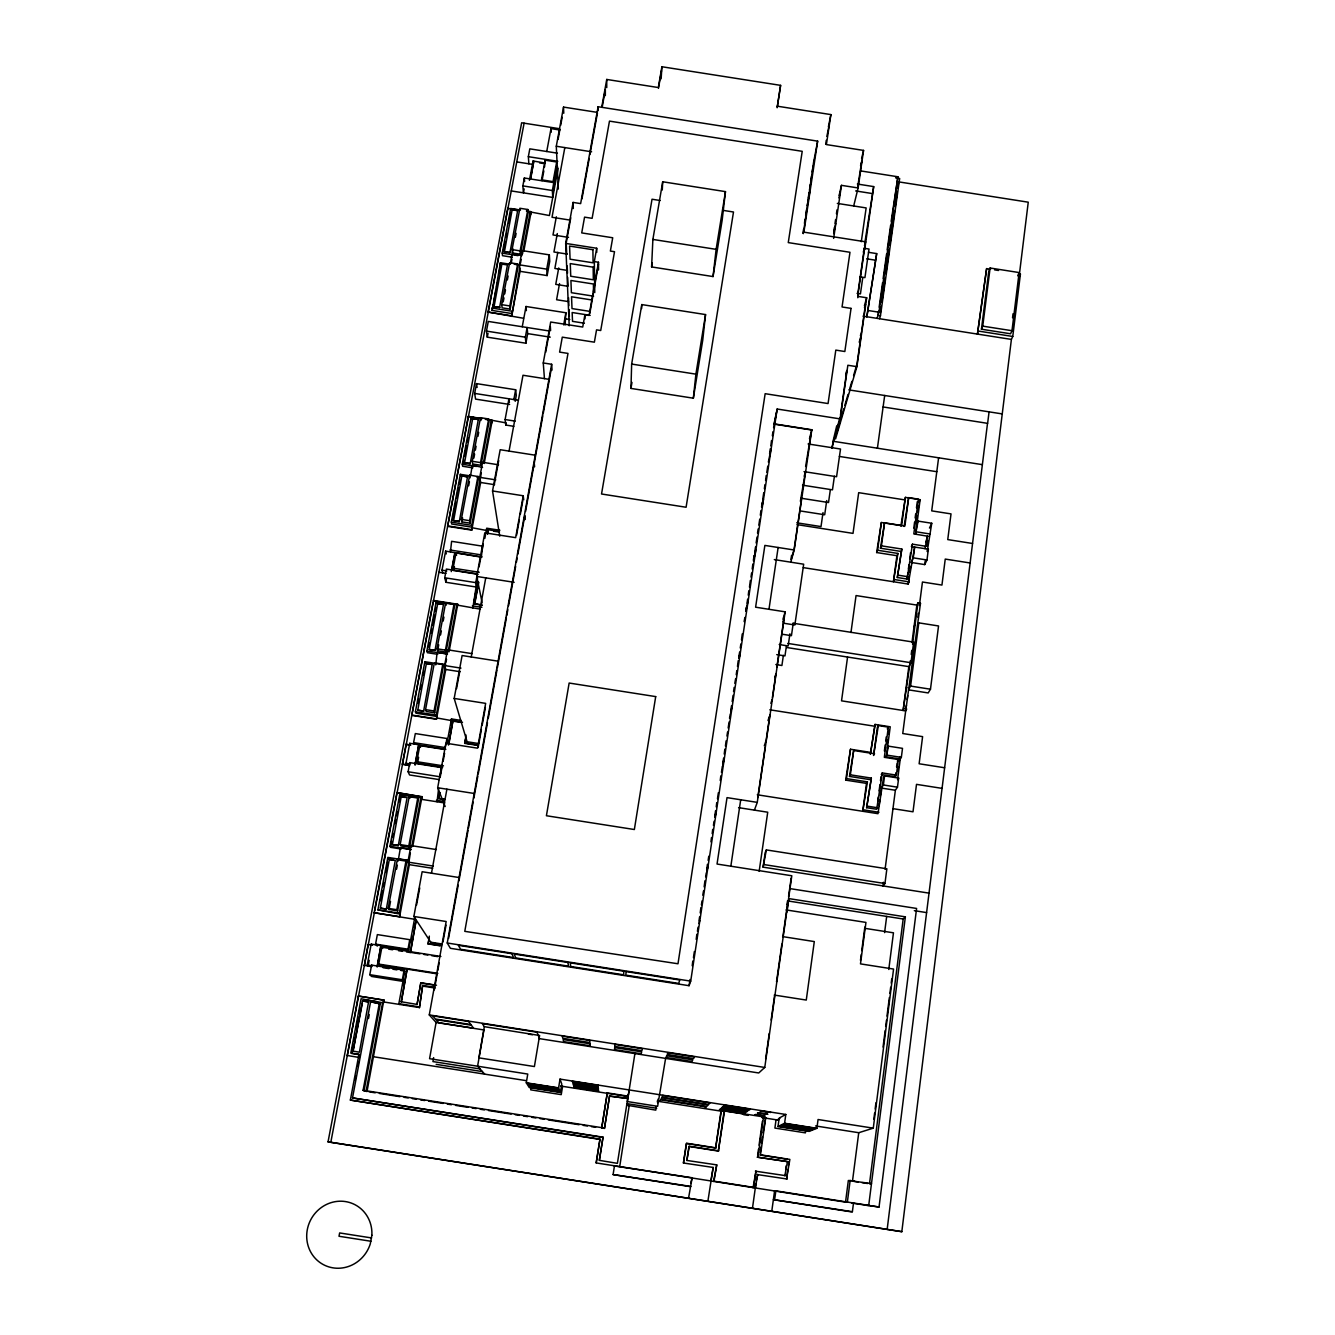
<?xml version="1.0" encoding="UTF-8"?>
<svg xmlns="http://www.w3.org/2000/svg" width="1335" height="1335" viewBox="0 0 1335 1335"><rect width="100%" height="100%" fill="white"/><g stroke="black" fill="none" stroke-linecap="round" stroke-linejoin="round"><path stroke-width="1.5" d="M628.101 1096.152L607.308 1092.898L601.718 1127.641M609.594 1096.102L627.55 1098.471L609.594 1096.102L604.471 1128.392L601.735 1127.958L607.308 1092.898M630.954 388.418L631.655 364.071L641.785 304.58L705.548 314.576L702.744 340.141L693.349 398.197L630.954 388.418L631.972 382.427M641.634 308.552L641.785 304.58M651.597 266.933L652.882 239.432L662.711 181.777L725.472 191.623L722.152 220.258L713.04 276.562L651.597 266.933L652.281 262.912M661.142 78.815L661.91 66.75L780.608 85.357L777.154 107.751M662.26 190.054L662.711 181.777M693.349 398.197L695.902 374.15L705.548 314.576M713.04 276.562L716.127 249.345L725.472 191.623M1012.547 317.78L1013.031 313.792M1011.98 330.713L1019.122 272.557L990.103 268.001L988.784 271.255L981.442 329.211L1010.578 333.783L1011.98 330.713L982.744 326.14L981.442 329.211M559.482 128.711L521.651 122.787L328.043 1141.876L901.826 1231.688L1011.396 339.407L1012.764 336.47L1020.441 273.909L1019.056 277.046M1019.306 275.027L1028.25 202.186L898.689 181.877L897.838 188.018M887.158 1229.401L987.516 423.329M989.068 411.864L987.633 423.345L883.103 406.958M986.615 268.619L977.437 334.084L986.615 268.619L990.603 269.236M786.983 911.972L788.868 898.605L905.364 916.845L868.718 1205.405L866.749 1205.455M982.744 326.14L990.103 268.001M852.381 1211.729L773.382 1199.648L850.512 1211.729L852.381 1211.729L853.499 1203.019L851.63 1203.085L879.047 1207.024L916.594 908.451L789.853 888.593M888.776 969.477L893.465 932.815L865.213 928.392M873.824 1119.297L874.609 1113.123M875.143 1109.001L875.927 1102.827M883.052 1047.041L885.155 1030.553M885.672 1026.415L886.473 1020.24M886.991 1016.119L889.36 997.545M889.894 993.424L890.679 987.232M891.213 983.111L891.73 978.989M815.552 1125.939L858.739 1132.714L873.274 1128.158L893.566 969.06L860.491 963.887L865.948 922.418L786.015 909.903M918.797 622.861L910.587 686.09L908.434 689.845L928.175 692.932L930.478 689.21L938.538 625.965L918.797 622.861L917.679 624.997M905.364 916.845L903.178 918.997L869.502 1183.795L871.488 1183.594L848.342 1180.49L845.522 1202.134L596.194 1162.918L599.966 1139.155L350.354 1100.073L358.981 1054.3L350.821 1053.015L361.084 998.764L383.546 1002.919M792.94 623.211L913.674 642.135L910.987 662.727L908.835 666.632L903.111 710.487L910.42 660.608M912.005 642.269L916.861 605.089L917.929 602.969L920.482 603.37L905.697 710.887L841.534 700.842L847.575 657.037M878.33 725.589L873.591 755.46L877.345 727.358L878.33 725.589L888.326 727.141L884.337 757.329L898.388 759.532L896.352 775.118L882.285 772.915L881.267 774.534L895.301 776.72L895.802 772.848M896.569 767.008L897.07 763.136M911.221 654.45L911.755 650.345M917.929 602.969L912.556 644.188L913.674 642.135M925.806 542.561L927.475 536.053L925.005 548.702M883.403 882.268L882.919 885.923L884.955 883.52L886.874 868.785L766.357 849.911L765.189 852.548L763.086 867.149L929.027 893.132M885.088 869.269L895.368 790.253L897.47 787.183L898.639 778.105L884.571 775.902L883.536 777.504L877.996 813.683L757.295 794.776M897.888 770.946L898.422 766.824M899.69 757.062L899.223 760.65L901.342 757.379L902.51 748.351L888.476 746.165L887.441 747.867M906.432 705.147L902.744 733.532L922.602 736.636L919.131 763.77L944.629 767.758M907.183 699.406L907.683 695.585M917.879 617.237L918.38 613.316M803.303 567.625L908.251 584.062L914.675 547L913.257 557.846L911.104 562.452L924.721 564.588L925.188 560.984M927.107 546.282L927.825 540.658M938.605 457.788L931.713 510.871L951.021 513.892L947.75 539.59L972.547 543.479M916.978 523.57L918.096 521.117L931.747 523.253L927.224 551.522L928.376 549.152L911.371 546.566L912.456 544.179L926.14 546.315M924.721 564.588L926.974 559.999L928.376 549.152M850.178 1180.257L847.358 1202.067L845.522 1202.134M858.155 1182.026L852.481 1181.141L858.739 1132.714M884.588 932.614L886.674 916.427M877.762 801.1L878.313 797.012M879.114 790.871L879.932 784.746M880.466 780.658L881 776.569M884.387 750.971L885.172 744.963M885.706 740.958L886.24 736.937M900.775 551.405L880.449 548.218L881.434 545.848L901.826 549.035L897.304 577.504L907.082 579.04L907.883 572.949M908.417 568.894L908.951 564.839M909.752 558.748L910.553 552.657M913.791 528.176L914.592 522.068M915.142 517.997L915.677 513.908M916.478 507.801L917.295 501.676M870.37 779.69L849.477 776.419L850.362 774.817L871.338 778.105L866.632 807.692L876.694 809.26L882.285 772.915M907.082 579.04L912.456 544.179M879.031 805.806L879.815 799.882M880.332 795.944L881.117 790.036M887.208 743.779L887.708 739.957M888.476 734.233L888.976 730.412M908.251 584.062L909.035 578.172M909.803 572.281L910.587 566.374M916.444 521.968L917.228 516.028M917.746 512.056L918.53 506.098M898.639 778.105L897.571 779.707L900.257 759.048L886.256 756.845L890.228 726.791L875.076 724.421L870.387 754.125L875.076 724.421M900.875 526.023L905.397 497.371L920.132 499.69L915.56 534.317L918.096 521.117M860.474 960.366L861.242 954.492M861.759 950.57L864.846 927.057M895.368 790.253L881.367 788.067L883.37 784.98L884.571 775.902M886.256 756.845L888.476 746.165M866.482 783.378L862.76 811.296L867.416 781.859L846.507 778.589L845.656 780.124L866.482 783.378L867.416 781.859M896.903 555.71L893.432 581.743L897.921 553.441L877.579 550.254L876.644 552.54L896.903 555.71L897.921 553.441M905.397 497.371L901.626 525.673L881.367 522.502L876.644 552.54M904.095 526.457L908.684 497.621L918.397 499.156L913.808 533.917L929.193 536.453M866.632 807.692L871.338 778.105M897.304 577.504L901.826 549.035M908.684 497.621L904.896 526.023L884.554 522.836L880.449 548.218M805.873 1129.527L805.422 1132.864L774.901 1128.075L776.052 1119.765M778.005 1126.523L784.596 1123.252L785.798 1114.458L779.189 1118.062L778.005 1126.523L809.093 1131.396L816.886 1128.309L818.055 1119.514L873.274 1128.158M785.664 1169.777L786.215 1165.789M784.846 1175.785L787.45 1161.6L757.362 1157.178L787.45 1161.6M787.867 1169.377L786.532 1179.155L789.869 1159.414L760.499 1154.808L765.689 1117.695L762.969 1117.278M788.401 1165.472L788.935 1161.55M845.656 780.124L850.495 749.235L871.338 752.506M846.507 778.589L850.495 749.235M877.579 550.254L881.367 522.502M849.477 776.419L853.666 750.504L874.575 753.774M850.362 774.817L853.666 750.504M881.434 545.848L884.554 522.836M850.962 632.506L856.052 595.56L916.861 605.089M771.764 1211.329L774.567 1191.02L775.852 1190.87L879.047 1207.024M877.412 448.21L884.688 395.494M774.65 1199.564L775.852 1190.87M753.107 1187.499L755.977 1171.012L753.674 1187.399L752.573 1187.583M757.646 1155.192L758.48 1149.201M759.048 1145.213L762.402 1121.266M757.946 1156.978L763.57 1116.911L724.571 1110.803L723.687 1111.571M752.456 1208.309L755.844 1184.162M756.378 1180.324L757.746 1174.416L755.293 1188.016M760.199 1153.006L761.05 1146.965M761.617 1142.944L762.452 1136.919M763.019 1132.881L765.689 1117.695M878.563 311.255L877.996 315.344L880.466 315.727L899.656 178.473L895.585 177.839M879.148 307.15L882.585 282.603M883.153 278.514L886.59 253.967M887.174 249.862L890.612 225.315M891.179 221.226L897.904 176.771L861.275 171.013M877.095 318.347L878.947 312.206L897.904 176.771M880.399 312.607L881.267 306.483M881.834 302.394L885.255 277.88M885.839 273.809L889.26 249.295M889.828 245.206L894.684 210.479M895.268 206.391L897.253 192.09M861.876 329.728L865.497 304.213L864.479 307.734M835.56 438.915L856.903 366.674L866.682 297.755L857.721 296.353L865.514 241.819L803.887 232.156L817.654 141.143L598.113 106.733L580.642 203.604L573.099 202.419L565.673 243.404L569.211 325.79M876.694 253.6L866.849 316.745L876.694 253.6L868.484 252.315M786.999 904.696L787.533 900.891L903.178 918.997M765.656 1058.922L769.26 1033.39M771.146 1020.057L774.701 994.759M776.519 981.909L781.859 944.095M782.877 936.87L787.75 902.343M788.568 896.519L791.154 878.13M539.006 1038.58L758.731 1072.973L764.771 1067.449L791.805 875.76L717.045 864.045L727.024 797.629L757.262 802.368L785.147 611.83L755.61 607.191L764.872 545.414L794.208 550.003L811.797 429.77L774.033 423.846L777.17 409.027L840.182 418.906L847.858 365.256L856.903 366.674M861.292 241.718L866.148 207.926L837.329 203.404M823.011 512.607L821.008 526.591L796.745 522.786M832.239 448.36L833.24 441.284L982.36 464.647M836.728 425.832L832.773 442.386M826.732 500.558L824.696 514.759L800.015 510.905M864.963 242.002L873.691 186.6L857.37 184.03M840.466 415.152L846.841 370.496L845.756 374.351M857.838 293.7L864.312 248.443L863.311 252.165M830.287 490.162L828.518 502.527L801.05 498.222M857.804 297.738L858.372 293.783M864.679 249.628L873.691 186.6M834.408 476.228L832.473 489.845L802.519 485.156M862.727 277.813L860.441 293.884L857.07 293.35M786.415 645.94L784.963 655.902L776.753 654.617M789.919 633.808L788.151 645.956L779.189 644.555M707.867 1201.333L713.174 1167.441L710.821 1181.041M713.174 1167.441L683.437 1163.002L686.34 1143.494L715.61 1148.083L720.983 1111.137L724.121 1111.187L718.347 1151.07L688.943 1146.465L686.874 1160.449L716.745 1164.871L713.558 1181.475M715.61 1148.083L721.401 1110.77M793.24 623.295L791.438 635.66L782.327 634.242M861.926 160.217L857.804 186.116M713.958 1181.358L716.745 1164.871M759.148 871.354L767.725 812.214L738.589 807.642M853.699 205.974L858.121 187.951L863.561 150.404L826.398 144.581L830.887 114.593L777.337 106.199M718.347 1151.07L724.571 1110.803M763.086 867.149L766.357 849.911M833.874 231.155L834.442 227.284M835.009 223.412L835.593 219.541M836.444 213.734L837.012 209.862M833.641 238.381L841.451 185.348L858.121 187.951M790.987 559.415L791.572 555.36M757.763 797.629L765.105 747.4M769.878 714.826L766.14 740.341L764.304 745.781M772.414 697.471L775.835 674.158L774.867 677.245M776.853 667.216L783.979 618.539L782.994 621.843M801.033 501.977L794.108 549.269L791.538 558.38M811.063 433.558L805.622 466.499M783.395 655.318L781.909 665.497L775.852 664.546M716.011 1147.85L686.624 1143.244L683.437 1163.002M718.764 1150.837L689.26 1146.214L686.874 1160.449M730.846 866.215L740.708 799.765M768.977 609.294L778.138 547.483M688.51 1198.296L692.147 1177.77L614.45 1165.956M690.746 1183.194L692.147 1177.77M825.697 144.18L826.282 140.275M565.673 243.404L596.695 248.26L594.325 261.593L598.481 262.244L589.069 315.41L584.897 314.76L582.727 327.042L550.688 322.019L543.262 362.953L551.655 364.271L447.242 943.011L450.412 948.317L689.06 985.697L689.995 979.523M692.214 965.739L692.798 961.016M693.449 957.629L694.367 951.538M696.202 939.373L696.837 934.266M697.437 931.263L698.038 927.208M698.989 920.933L699.59 916.928M700.207 912.923L700.892 907.516M701.409 904.913L702.026 900.908M702.761 895.184L703.528 890.896M704.146 886.891L704.93 880.783M705.648 876.878L706.265 872.873M706.899 868.568L707.417 864.329M708.151 860.357L708.768 856.236M710.954 841.851L711.472 837.579M712.189 833.624L712.706 829.352M713.441 825.397L714.058 821.292M715.009 815.001L715.51 810.846M716.244 806.874L716.745 802.619M717.462 798.747L718.38 792.673M720.233 780.491L720.8 775.869M721.451 772.364L722.368 766.273M723.003 762.085L723.62 758.08M724.221 754.075L724.838 749.135M725.439 746.048L726.09 740.892M726.941 736.036L727.558 732.031M728.159 728.009L729.077 722.001M729.511 718.263L730.278 713.991M730.913 709.769L731.547 705.648M732.164 701.526L733.099 695.335M733.549 691.53L734.167 687.408M734.801 683.303L735.602 678.831M736.219 674.709L736.837 670.587M737.471 666.465L738.222 660.675M738.839 656.553L739.64 652.064M740.258 647.992L740.875 643.921M741.492 639.849L742.26 633.925M744.129 621.593L744.88 617.454M746.298 607.191L745.798 611.347L748.117 600.6M747.033 603.203L747.633 599.181M748.251 595.16L748.802 590.737M749.469 587.116L750.353 580.441M750.988 577.054L751.588 573.032M752.206 569.01L752.84 563.987M753.457 559.866L754.075 555.76M754.926 550.938L755.527 546.966M756.127 542.995L757.028 537.037M757.512 533.132L758.13 529.01M758.831 525.122L759.732 519.165M760.333 515.193L760.933 510.504M761.567 507.116L762.168 502.277M762.802 498.923L763.737 492.782M764.354 488.693L764.972 484.588M765.589 480.5L766.207 475.527M766.824 472.306L767.758 466.165M769.611 453.917L770.262 448.794M770.829 445.84L771.496 440.567M772.348 435.744L772.965 431.689M773.582 427.651L776.519 412.582M802.969 233.258L803.57 229.32M804.454 223.429L804.955 219.324M805.656 215.552L806.54 209.645M808.342 197.747L808.96 192.857M809.544 189.82L810.195 184.697M811.046 179.908L811.63 175.936M812.231 171.981L813.132 166.024M803.336 233.658L813.883 160.267M689.06 985.697L690.712 981.142L777.17 409.027M656.336 1106.548L655.785 1110.136L626.699 1105.18L629.219 1105.58L619.74 1166.423M657.538 1102.76L658.088 1099.105M665.598 1058.405L657.621 1106.298L627.35 1101.559L634.909 1053.599M777.237 107.05L780.608 85.357M690.245 1186.631L613.099 1174.566L614.5 1165.605M628.418 1094.45L617.387 1163.352L599.348 1160.349L603.019 1137.17L352.507 1097.937L370.613 1001.734L380.275 1003.903L364.038 1090.745L367.008 1091.529L383.879 1000.048L358.331 996.043L347.267 1055.584M599.966 1139.155L596.194 1162.918M604.471 1128.392L609.594 1095.651M603.019 1137.17L599.348 1160.349M613.099 1174.566L690.879 1186.448M459.09 877.529L422.144 871.738L413.867 916.461L446.174 921.517L429.269 1014.917L436.094 1022.46L429.57 1058.688L527.759 1074.058L526.29 1082.818L529.294 1087.591L560.383 1092.464L558.581 1087.858L560.016 1079.114L785.798 1114.458M560.383 1092.464L561.768 1084.02L560.016 1079.114M562.602 1086.34L561.234 1094.633L530.713 1089.844L531.263 1086.54M661.91 66.75L658.322 87.543L606.741 79.449L601.785 107M658.489 88.243L661.526 70.705M484.305 1026.832L478.898 1057.854L534.4 1066.548L539.607 1035.493L484.288 1026.665L482.269 1023.611L536.987 1032.172L538.139 1035.092M589.803 313.458L593.241 293.984M594.058 289.428L598.497 264.297M602.168 107.267L605.339 89.629L605.339 95.636M563.704 324.922L565.89 312.757L526.007 306.499L522.252 326.758M433.641 1057.637L432.924 1061.575L480.049 1068.951M565.089 324.972L565.89 312.757M545.665 352.34L550.337 326.524L550.604 330.579M570.763 217.822L566.224 242.92L566.691 254.201M559.532 283.587L556.595 299.741L568.543 301.61M535.035 455.168L500.174 449.711L492.548 490.963L523.237 495.769L515.66 537.655L484.805 532.815L476.745 576.453L482.169 602.886M434.292 989.869L437.112 974.316M437.813 970.428L439.215 962.668M442.97 941.943L446.023 925.105M478.164 747.4L481.401 729.544M482.169 725.272L485.389 707.5M516.545 535.285L519.282 520.199M520.35 514.259L522.719 501.126M448.56 938.438L458.172 885.188M458.94 880.866L468.068 830.32M468.468 828.05L473.141 802.118M473.875 798.13L477.83 776.169M478.23 773.933L487.475 722.702M488.226 718.48L496.987 669.936M497.388 667.75L506.382 617.821M506.766 615.669L507.834 609.761M508.552 605.806L515.66 566.374M516.411 562.219L517.146 558.163M517.88 554.108L524.822 515.56L525.289 519.465M525.573 511.455L533.883 465.381M542.811 415.819L534.25 463.312L534.601 466.783M543.195 413.7L551.205 369.261M581.943 198.898L589.219 158.481M589.953 154.493L597.446 112.891M629.236 1089.944L628.034 1096.586L560.45 1086.006M520.049 271.322L547.15 275.577L546.733 269.136L549.352 254.868L522.102 250.596L519.448 264.847L520.049 271.322L511.639 316.412L511.973 313.558L492.148 310.438L500.408 262.728L510.304 264.28L512.039 254.017L521.918 255.552L521.685 252.899M556.328 216.787L552.99 234.943L568.493 237.38M547.15 275.577L549.736 261.393L549.352 254.868M557.312 233.558L553.942 251.998L567.275 254.084M420.809 982.777L417.071 1004.404L420.809 982.777L436.512 985.23M439.832 945.747L428.118 943.912L429.336 936.102M478.08 745.464L464.747 743.378L466.065 735.034M428.118 943.912L429.152 938.238M464.747 743.378L465.464 739.423M422.661 985.38L419.44 1007.558L422.661 985.38L434.426 987.216M557.796 252.315L554.859 268.452L567.208 270.388M558.714 267.968L555.744 284.372L567.876 286.274M513.841 426.316L505.798 425.064L505.097 419.54L508.935 398.798L509.386 402.569M445.172 806.507L437.68 787.75L445.907 743.211L477.546 748.167L485.656 703.378L454.184 698.439L462.11 655.535L497.872 661.142M558.33 189.053L556.294 146.249L563.537 107.084L596.812 112.29M403.854 981.509L402.336 979.773L404.104 970.195L371.597 965.105L369.795 974.684L371.564 976.452L403.854 981.509L403.153 985.33M412.782 846.24L421.993 796.811L396.929 792.589L374.134 912.74L415.335 919.398L414.634 918.33L408.744 950.186L407.993 949.185L409.745 939.673L377.354 934.6L375.569 944.112L377.288 946.098M446.941 738.505L445.256 747.583L413.6 742.627L415.318 733.566L446.941 738.505L447.525 740.258M475.761 582.627L477.363 573.917L446.374 569.06L444.739 577.771L445.89 582.277L476.695 587.1L475.761 582.627L444.739 577.771M442.703 572.865L442.002 570.162L445.606 551.121L481.351 557.196L482.502 546.165L451.614 541.326L450.429 551.889M416.537 905.08L419.724 887.892M440.183 777.154L442.402 765.205M443.137 761.217L444.605 753.24M456.553 688.643L459.791 671.088M479.048 566.891L481.151 555.527M481.852 551.739L483.253 544.163M494.267 484.622L498.723 460.508M558.08 139.391L559.932 129.345M560.667 125.34L562.152 117.313M399.616 1004.454L398.848 1003.686L404.872 971.096L404.104 970.195M437.046 801.768L438.648 788.334M446.858 743.879L451.48 718.931L461.092 720.433M472.84 607.976L477.513 577.955M484.839 538.389L486.708 528.209L499.874 530.262M505.798 425.064L506.199 422.928L486.14 419.223M411.964 937.637L411.213 941.692L409.745 939.673M413.833 927.508L414.584 923.453M449.878 732.281L450.596 728.409M451.313 724.538L451.48 718.931M473.892 602.285L474.592 598.497M475.293 594.692L475.994 590.904M407.125 969.143L401.301 1001.934L407.125 969.143L436.562 973.749M406.457 951.938L410.412 952.556L416.12 920.416L410.779 950.57M444.588 799.531L438.814 798.63L439.732 792.439M448.477 745.08L452.965 720.75L462.511 722.235M482.202 605.456L474.559 603.737L478.581 582.01M487.492 533.633L488.209 529.761L499.407 531.514M438.814 798.63L439.883 792.806M448.994 743.462L452.965 720.75M474.676 604.271L478.681 582.561M487.609 534.234L488.209 529.761M513.841 399.565L515.644 389.753L476.512 383.612L474.659 393.424L475.577 399.115L509.62 404.455M525.907 343.212L525.339 337.188L527.125 327.526L527.675 333.616L525.907 343.212L487.292 337.171L486.457 331.097L488.293 321.435L548.585 330.88M511.255 190.938L552.74 197.43L552.373 190.521L556.845 165.607M554.008 186.166L557.579 166.842M515.21 401.301L516.278 395.444L515.644 389.753M558.097 168.377L549.403 215.536L527.075 211.347M431.472 873.207L446.908 789.185M471.222 656.97L485.756 577.855M509.052 451.096L522.986 375.252L549.386 379.39M564.822 147.584L552.023 217.271L569.778 220.058M399.332 913.107L400.099 914.191L399.315 913.223L409.127 860.725L387.851 857.404L377.905 909.869L399.916 914.074L399.582 916.928L409.344 864.663L407.876 862.093L410.963 845.589L436.361 849.561M449.061 651.797L457.738 604.254L433.374 600.45L411.781 715.393L436.462 719.265L445.757 669.469L444.588 665.548L447.542 649.795L472.073 653.633M366.107 1091.079L382.711 1002.151M409.127 860.725L410.346 853.048M411.046 849.344L400.417 847.675L401.151 848.993L390.571 847.341L389.954 846.29L399.732 794.609L420.842 797.913L411.697 846.957L410.963 845.589M436.929 716.828L436.328 714.959L445.189 667.55M445.873 662.811L446.524 659.273M437.73 654.317L427.384 652.698L426.866 651.046L436.195 601.718L456.837 604.955L448.093 651.747L447.542 649.795M472.189 527.809L471.756 525.239L481.318 472.94M483.387 462.945L491.347 420.275L485.306 419.323M512.039 314.192L519.749 268.151M520.483 263.245L521.201 259.407M526.39 210.93L530.312 211.547L522.402 253.934L522.102 250.596M383.362 1002.769L383.879 1000.048M421.376 799.098L421.86 796.494M436.462 719.265L436.795 716.444L415.953 713.19L415.402 711.789L424.88 661.726L445.656 664.997M457.271 606.724L457.738 604.254M482.169 418.589L468.268 416.42L447.642 526.357L471.756 530.145L472.106 527.208L451.731 524.021L451.313 522.135L460.358 474.342L470.504 475.927L472.306 465.264L482.552 467.4M491.664 422.411L492.081 420.141M530.529 214.184L530.946 211.948M471.756 530.145L480.65 482.486L479.749 477.346L482.569 462.294L498.556 464.797M484.188 463.495L492.164 420.725M523.821 251.113L530.996 212.649M545.131 160.183L541.476 179.808L553.057 181.627L556.678 162.002L545.131 160.183L544.563 166.975M546.733 151.506L551.005 128.627L559.882 130.012M542.027 180.676L543.846 170.897M445.89 582.277L446.541 578.823M353.057 1051.096L359.382 1052.197L368.577 1001.917L362.519 1000.966L353.057 1051.096L362.369 1003.169M386.316 909.085L395.277 860.391L389.319 859.456L380.341 908.15L386.316 909.085L380.341 908.15M398.297 845.539L407.125 797.512L401.218 796.595L392.356 844.604L398.297 845.539L392.356 844.604M423.612 711.071L432.19 664.463L426.366 663.545L417.772 710.153L423.612 711.071L417.772 710.153M435.01 650.362L443.487 604.471L437.713 603.57L429.202 649.444L435.01 650.362L429.202 649.444M459.323 521.484L467.517 476.829L461.843 475.927L453.6 520.583L459.323 521.484L453.6 520.583M470.22 463.595L478.314 419.524L472.673 418.639L464.547 462.711L470.22 463.595L464.547 462.711M499.624 307.451L507.433 264.964L501.893 264.096L494.067 306.583L499.624 307.451L494.067 306.583M509.953 252.582L517.663 210.63L512.156 209.762L504.43 251.714L509.953 252.582L504.43 251.714M524.154 188.919L523.42 192.841L522.853 185.899L524.338 178.006L553.825 182.628L554.192 189.587M528.877 163.804L528.343 156.679L529.811 148.852L557.429 153.175M359.215 1057.37L358.981 1054.3M355.16 1080.015L355.944 1075.927M357.863 1065.68L358.631 1061.592M414.968 764.671L418.723 744.713L409.762 743.311L405.99 763.253L406.875 765.205M451.28 571.614L454.868 552.573M388.168 908.367L397.313 859.757L405.957 861.108L406.724 862.427L397.663 910.87L389.002 909.502L388.168 908.367L396.862 909.719L397.663 910.87M400.166 844.588L409.177 796.695L417.755 798.046L418.472 799.582L409.545 847.308L400.951 845.956L400.166 844.588L408.794 845.939L409.545 847.308M415.118 765.005L418.723 744.713M434.693 712.807L434.042 710.971L442.719 664.596L443.32 666.599L434.693 712.807L426.232 711.488L425.565 709.636L434.276 663.278M445.99 652.081L445.423 650.128L453.983 604.421L454.517 606.541L445.99 652.081L437.596 650.762L436.996 648.793L445.59 603.12L446.157 605.222M451.764 570.178L454.985 553.057M470.137 523.17L469.636 520.683L477.93 476.428L478.381 479.048L470.137 523.17L461.877 521.885L461.343 519.382L469.67 475.127L480.567 476.979M472.273 461.309L480.483 417.688L488.677 418.973L489.094 421.777L480.967 465.281L472.757 463.996L472.273 461.309L480.517 462.594L480.967 465.281M501.743 304.664L509.636 262.711L517.663 263.98L517.98 267.267L510.154 309.103L502.11 307.834L501.743 304.664L509.82 305.932L510.154 309.103M512.089 249.612L519.882 208.26L527.859 209.512L528.126 212.966L520.416 254.217L512.423 252.966L512.089 249.612L520.116 250.88L520.416 254.217M398.481 859.056L400.417 847.675M435.761 664.897L437.129 652.348L447.525 653.983L426.866 651.046M368.493 1018.572L369.244 1014.55M407.309 969.36L379.591 965.021L378.723 964.087L381.893 947.233L440.884 956.461M389.002 909.502L390.521 901.442M396.578 869.152L397.346 865.113M442.603 767.291L417.488 763.353L416.77 761.684L419.791 745.614L444.405 749.469M437.596 650.762L438.714 644.822M440.567 634.926L441.318 630.971M443.187 621.075L443.921 617.104M478.114 574.334L453.716 570.512L453.149 568.193L456.036 552.857L482.068 556.929M461.877 521.885L462.628 517.863M468.652 485.79L469.419 481.768M473.875 458.055L474.609 454.1M475.36 450.145L476.094 446.207M477.963 436.311L478.698 432.356M503.228 301.86L503.979 297.889M504.73 293.9L505.481 289.912M507.35 279.966L508.101 275.978M512.423 252.966L513.157 249.044M515.377 237.246L516.111 233.325M511.272 262.978L511.989 259.14M417.488 763.353L418.606 757.345M453.716 570.512L454.434 566.691M529.428 180.325L533.065 161.001L545.297 163.054M530.479 178.873L533.783 161.251L530.896 177.638M364.038 1090.745L363.087 1090.278L379.39 1003.119M396.862 909.719L405.957 861.108M408.794 845.939L417.755 798.046M480.517 462.594L488.677 418.973M509.82 305.932L517.663 263.98M520.116 250.88L527.859 209.512M364.355 965.522L368.11 944.496L372.248 945.313M409.795 765.656L402.319 764.171L406.09 744.296L410.479 744.997L409.762 743.311M523.504 318.264L488.059 312.073L507.751 208.31L519.348 210.129M330.813 1142.309L374.317 912.973M374.701 910.937L433.107 602.936M457.838 604.705L433.491 600.9L524.104 123.17M368.31 966.139L367.242 965.055L371.197 944.129L408.744 950.186M472.306 465.264L472.774 467.851L462.661 466.265L462.277 464.23L471.188 417.121L481.267 418.689M512.356 257.238L502.511 255.686L502.227 253.149L510.688 208.477L520.5 210.012M359.699 1054.75L351.556 1053.482L353.074 1045.472M353.842 1041.467L354.593 1037.445M356.495 1027.433L358.381 1017.42M359.148 1013.415L359.899 1009.41M368.126 965.956L369.194 960.266M380.475 900.674L382.377 890.612M383.145 886.59L383.896 882.552M385.798 872.489L387.717 862.427M390.938 845.355L391.689 841.384M392.44 837.429L393.191 833.457M395.06 823.545L395.811 819.59M396.562 815.618L397.313 811.647M399.198 801.734L399.949 797.779M417.838 703.211L418.589 699.206M420.475 689.227L421.243 685.239M423.128 675.243L423.879 671.255M428.502 646.808L429.253 642.869M431.122 633.024L431.856 629.085M432.607 625.147L434.459 615.318M435.21 611.38L435.961 607.442M452.482 520.049L455.869 502.177M456.62 498.205L458.506 488.276M459.257 484.288L460.008 480.316M463.045 464.213L463.829 460.124M464.597 456.053L466.532 445.823M467.3 441.735L468.084 437.663M492.148 310.438L493.266 304.547M494 300.625L495.869 290.796M496.603 286.875L497.354 282.937M499.207 273.108L500.408 262.728M503.278 251.631L505.181 241.501M505.948 237.446L506.716 233.408M508.635 223.279L510.554 213.149M487.292 337.171L488.026 333.333M408.109 771.764L409.828 762.635L441.568 767.592L439.866 776.736L408.109 771.764L409.561 774.967L439.115 779.59M814.033 160.083L817.654 141.143M807.141 205.707L810.161 189.97M828.401 126.792L830.887 114.593M826.866 136.37L829.252 124.739M768.376 462.06L770.962 449.394M761.684 507.166L763.436 499.207M761.818 507.25L762.686 503.278M753.724 558.898L755.827 549.586M753.424 560.967L755.51 551.705M839.148 195.377L841.451 185.348M838.931 197.88L840.316 191.873M833.674 233.642L835.677 223.396M738.889 658.222L740.308 652.248M739.039 658.372L739.974 654.417M861.609 158.481L863.561 150.404M860.558 165.857L861.476 162.102M730.729 712.172L732.064 706.749M722.702 764.087L723.97 759.181M722.802 764.655L724.054 759.765M809.477 438.631L811.797 429.77M864.496 245.64L865.514 241.819M804.204 476.195L805.539 471.222L800.383 501.276M714.709 817.02L716.278 811.213M714.892 817.32L715.944 813.466M790.754 562.185L794.208 550.003M864.429 305.698L866.682 297.755M860.424 335.686L861.592 331.681M859.206 342.227L860.941 336.236L857.02 363.938L853.582 375.569M707.083 868.952L708.067 865.581M706.749 871.204L707.717 867.85M836.945 428.151L840.166 417.188M831.738 447.659L840.182 418.906M836.711 432.857L839.682 422.778M840.7 419.273L843.787 408.844M844.855 405.223L848.025 394.426M849.694 388.802L851.897 381.326M782.961 619.24L785.147 611.83M879.548 318.731L880.466 315.727M698.839 923.503L699.74 920.649M770.862 703.345L772.131 699.423M768.009 720.55L769.26 716.728M754.409 810.128L757.262 802.368M1017.704 275.794L1019.122 272.557M919.047 502.127L920.132 499.69M929.477 528.059L931.747 523.253M659.974 1101.358L660.742 1099.773L706.265 1106.899L704.847 1108.384M920.482 603.37L919.398 605.489L922.452 582.01L941.943 585.064L945.247 559.081L970.128 562.986M914.041 626.632L915.126 624.596M905.864 689.444L906.916 687.608M887.291 728.927L888.326 727.141M897.32 761.184L898.388 759.532M895.301 776.72L896.352 775.118M762.385 1117.629L763.57 1116.911M777.554 1119.665L779.857 1118.43M852.481 1181.141L854.35 1180.908M855.685 190.938L871.905 193.492M556.294 146.249L591.605 151.789M528.343 156.679L557.763 161.301M539.59 162.903L543.412 163.504M516.762 161.902L533.299 164.489L533.065 161.001M660.174 200.517L652.031 199.232L601.534 494L686.09 507.25L733.499 211.998L723.32 210.413M522.853 185.899L552.373 190.521M863.862 248.227L869.002 249.028L864.93 277.597L859.773 276.779M994.575 269.87L998.547 270.488M866.715 258.823L874.859 260.091M652.882 239.432L716.127 249.345M502.227 253.149L518.03 255.619M868.634 310.588L878.947 312.206M978.672 331.113L1012.764 336.47M862.994 316.145L1011.396 339.407M519.448 264.847L546.733 269.136M514.192 264.23L520.116 265.164M593.591 296.17L571.397 292.699L570.913 280.483L593.408 284.005L593.524 292.115M591.639 299.941L571.547 296.787L572.014 308.585L589.87 311.372M590.187 315.36L572.164 312.524L572.515 321.351L584.413 323.22M566.19 318.931L569.795 319.499M491.831 308.035L511.722 311.155M488.059 312.073L511.572 315.761M527.675 333.616L550.254 337.154M486.457 331.097L525.339 337.188M848.776 389.87L1002.251 413.917M631.655 364.071L695.902 374.15M773.983 424.113L811.763 430.02M808.092 443.954L840.516 449.027L836.578 476.712L804.037 471.622M474.659 393.424L517.78 400.183M839.348 456.436L936.803 471.706M505.097 419.54L515.21 421.126M478.297 418.556L468.268 416.42M904.379 499.824L858.689 492.665L853.015 533.383L796.962 524.605M916.678 531.881L930.345 534.033M462.277 464.23L476.461 466.449M476.595 476.879L495.769 479.849M480.65 482.486L494.567 484.672M913.257 557.846L926.974 559.999M898.355 575.218L908.15 576.753M774.317 559.599L803.67 564.204L794.859 624.98L783.712 623.245M894.433 579.557L909.302 581.876M461.343 519.382L469.636 520.683M451.313 522.135L471.739 525.339M493.9 531.247L499.49 532.114M487.125 530.579L472.006 527.726M447.525 525.856L471.655 529.645M449.978 549.987L480.9 554.826M453.149 568.193L479.232 572.264M442.002 570.162L446.841 570.913M476.745 576.453L514.175 582.31M438.931 572.281L445.923 573.366M787.9 643.437L910.987 662.727M786.599 647.492L908.835 666.632M474.559 603.737L482.085 604.922M472.373 605.856L481.852 607.342M480.4 609.161L457.571 605.155M910.587 686.09L930.478 689.21M904.162 708.718L906.749 709.119M436.996 648.793L445.423 650.128M769.811 709.803L874.141 726.14M435.143 662.944L445.54 664.58M444.588 665.548L460.976 668.117M445.757 669.469L459.991 671.705M887.291 755.176L901.342 757.379M942.059 788.368L916.511 784.363L913.006 811.797L892.981 808.66M425.565 709.636L434.042 710.971M883.37 784.98L897.47 787.183M415.402 711.789L436.311 715.059M452.031 720.683L436.528 717.896M453.099 721.184L460.742 722.368M411.631 715.026L436.345 718.898M467.1 741.743L478.531 743.528M464.613 742.961L477.963 745.047M867.6 806.19L877.679 807.775M863.678 809.861L878.964 812.264M418.856 745.08L445.857 749.302M410.629 745.347L406.09 744.296M416.77 761.684L443.47 765.873M405.99 763.253L410.412 763.954L409.828 762.635M402.319 764.171L406.708 764.872M437.68 787.75L474.259 793.474M438.664 798.263L444.438 799.164M421.993 796.811L396.929 792.589M436.428 800.299L444.205 801.517M400.316 795.793L404.155 796.394M444.789 802.986L421.526 799.348L420.842 797.913M405.306 797.529L401.218 796.595M764.237 864.613L884.955 883.52M914.325 910.67L926.59 912.589M389.954 846.29L411.197 849.627M398.314 858.789L408.961 860.458M388.468 858.405L392.006 858.956M407.876 862.093L433.324 866.081M393.458 860.341L389.319 859.456M409.344 864.663L432.657 868.317M782.61 936.603L814.3 941.576L806.273 1000.065L774.35 995.076M377.905 909.869L399.315 913.223M374.134 912.74L399.432 916.694M447.242 943.011L690.712 981.142M442.252 944.012L430.537 942.176L431.188 943.161M441.034 944.479L431.222 942.944L413.867 916.461M435.077 943.778L438.965 944.379M427.951 943.661L441.635 945.797M375.569 944.112L407.993 949.185M410.229 952.322L420.024 953.857M423.946 954.475L427.851 955.076M431.772 955.693L437.646 956.611M388.685 949.152L392.623 949.769M398.548 950.704L402.502 951.321M378.723 964.087L437.83 973.332M367.242 965.055L372.315 965.839L371.597 965.105M383.095 967.691L389.036 968.626M392.991 969.243L396.962 969.861M400.917 970.478L404.872 971.096M364.155 965.338L371.681 966.673M369.795 974.684L402.336 979.773M420.976 982.994L434.709 985.13M423.345 986.215L435.06 988.05M401.101 1001.734L417.071 1004.404M384.046 1000.215L358.331 996.043M398.848 1003.686L418.756 1006.807M383.729 1001.968L419.44 1007.558M363.754 999.698L377.488 1001.834M380.275 1003.903L370.613 1001.734M429.269 1014.917L764.771 1067.449M528.426 1034.124L532.398 1034.742M436.094 1022.46L483.921 1029.953L477.596 1066.198L484.688 1074.141M436.161 1064.362L482.402 1071.588M373.5 1056.736L526.04 1080.616M657.17 1101.141L720.983 1111.137M743.562 1114.675L748.134 1115.392M762.068 1117.579L778.522 1120.148M526.29 1082.818L558.581 1087.858M784.596 1123.252L816.886 1128.309M347.067 1055.468L359.399 1057.487M626.983 1103.611L656.686 1108.267M363.087 1090.278L604.455 1128.075M369.077 1091.846L375.252 1092.814M379.374 1093.448L399.966 1096.686M404.071 1097.32L408.193 1097.971M412.315 1098.622L416.437 1099.256M420.558 1099.907L424.663 1100.541M428.785 1101.191L443.203 1103.444M447.325 1104.095L451.447 1104.746M455.552 1105.38L467.917 1107.316M472.039 1107.967L476.144 1108.601M480.266 1109.252L484.388 1109.902M488.51 1110.536L511.155 1114.091M515.277 1114.742L519.398 1115.376M523.504 1116.027L527.625 1116.661M531.747 1117.312L535.869 1117.962M539.991 1118.597L544.096 1119.247M548.218 1119.898L579.106 1124.721M583.228 1125.372L587.35 1126.022M591.472 1126.657L595.577 1127.307M759.915 1155.025L787.25 1159.297M603.036 1137.453L352.507 1097.937M599.999 1139.422L350.354 1100.073M861.943 1182.626L867.6 1183.511M755.393 1171.179L785.531 1175.651M757.179 1174.55L787.199 1179.022M714.358 1181.241L753.674 1187.399M328.043 1141.876L901.826 1231.688M371.547 1237.929L339.641 1232.939L339.007 1236.26L370.93 1241.25M362.519 1000.966L368.577 1001.917M371.197 944.129L372.065 945.113M381.893 947.233L382.745 948.234M397.313 859.757L398.097 861.075M409.177 796.695L409.912 798.247M413.6 742.627L414.184 744.012M419.791 745.614L420.492 747.35M538.355 1035.676L539.457 1038.48M424.88 661.726L425.398 663.261M426.366 663.545L432.19 664.463M454.184 698.439L467.6 743.411M437.713 603.57L443.487 604.471M436.195 601.718L436.695 603.503M456.837 604.955L457.388 607.175M445.606 551.121L446.291 553.908M456.036 552.857L456.587 555.243M460.358 474.342L460.759 476.345M461.843 475.927L467.517 476.829M469.67 475.127L470.17 477.763M471.188 417.121L471.555 419.273M472.673 418.639L478.314 419.524M492.548 490.963L499.757 536.203M480.483 417.688L480.934 420.508M476.512 383.612L477.112 387.45M491.347 420.275L491.731 423.078M523.237 495.769L523.72 499.841M512.156 209.762L517.663 210.63M526.007 306.499L526.374 310.638M524.338 178.006L524.605 181.493M543.262 362.953L544.446 378.623M530.312 211.547L530.579 214.885M551.655 364.271L552.039 370.129M551.005 128.627L551.188 132.265M567.191 265.932L567.508 273.174M567.675 277.43L568.026 285.59M568.543 297.722L568.877 305.615M569.044 309.57L569.344 316.645M563.537 107.084L563.77 113.241M573.099 202.419L573.299 208.51M584.897 314.76L585.014 318.865M594.325 261.593L594.759 292.632M596.695 248.26L596.745 252.365M598.481 262.244L598.547 269.904M598.113 106.733L598.147 110.688M606.741 79.449L606.741 87.659M614.667 1047.625L614.584 1049.61L641.234 1053.782L641.651 1051.847L614.667 1047.625M614.818 1044.37L614.734 1046.423L641.901 1050.678L642.335 1048.676L614.818 1044.37M623.862 971.229L623.612 974.8L570.746 966.507L570.195 962.835L623.862 971.229M626.115 971.596L625.831 975.134L678.697 983.411L679.765 979.99L626.115 971.596M371.864 1235.242L370.279 1243.903A33.892 32.257 -62.1 0 1 316.962 1260.073A33.892 32.257 -62.1 0 1 327.209 1204.12A33.892 32.257 -62.1 0 1 371.864 1235.242M851.046 308.385L844.838 351.522L835.81 350.104L828.067 403.554L765.155 393.691L677.996 963.77L464.78 931.346L567.992 353.408L559.599 352.106L562.285 337.154L594.375 342.177L596.545 329.862L600.717 330.513L614.517 251.698L610.379 251.063L612.715 237.763L581.726 232.907L584.563 217.138L592.123 218.323L609.478 121.118L802.218 151.322L788.267 242.603L849.978 252.282L842.051 306.967L851.046 308.385M655.702 696.603L634.359 829.519L546.415 815.735L569.144 683.036L655.702 696.603M380.909 945.647L377.154 966.757L380.909 945.647M666.682 1055.768L666.031 1057.453L691.897 1061.492L692.815 1059.856L666.682 1055.768M667.867 1052.664L667.2 1054.416L693.566 1058.538L694.517 1056.836L667.867 1052.664M661.743 1097.67L660.958 1099.322L706.666 1106.465L708.117 1104.929L661.743 1097.67M662.794 1095.484L661.976 1097.186L708.551 1104.479L710.053 1102.877L662.794 1095.484M720.299 1109.101L719.131 1110.153L743.678 1113.991L745.097 1112.973L720.299 1109.101M722.419 1107.166L721.217 1108.25L746.215 1112.172L747.683 1111.12L722.419 1107.166M724.638 1105.163L723.386 1106.298L748.868 1110.286L750.387 1109.185L724.638 1105.163M755.26 1114.575L764.905 1116.077L755.26 1114.575M758.046 1112.739L757.329 1113.223L767.875 1114.274L758.046 1112.739M760.95 1110.837L760.199 1111.337L770.962 1112.405L760.95 1110.837M781.909 1125.272L779.54 1126.456L808.643 1131.012L811.413 1129.894L781.909 1125.272M785.264 1123.619L782.811 1124.838L812.464 1129.477L815.335 1128.325L785.264 1123.619M592.907 249.728L569.578 246.074L570.078 259.207L593.09 262.811L592.907 249.728M593.157 267.184L570.262 263.596L570.746 276.245L593.341 279.783L593.157 267.184M512.039 953.724L458.372 945.33L460.575 949.268L513.441 957.545L512.039 953.724M567.959 962.485L514.292 954.074L515.66 957.896L568.526 966.173L567.959 962.485M468.635 1021.475L432.64 1015.835L435.477 1019.022L470.888 1024.562L468.635 1021.475M589.753 1040.432L562.252 1036.127L562.803 1038.296L589.97 1042.552L589.753 1040.432M471.338 1025.18L436.044 1019.656L438.781 1022.71L473.508 1028.15L471.338 1025.18M590.087 1043.77L563.12 1039.548L563.654 1041.634L590.304 1045.806L590.087 1043.77M598.13 1085.355L572.381 1081.317L572.765 1082.702L598.23 1086.69L598.13 1085.355M598.314 1087.741L573.049 1083.786L573.399 1085.105L598.397 1089.026L598.314 1087.741M598.464 1090.028L573.683 1086.139L574.017 1087.424L598.564 1091.262L598.464 1090.028M557.246 1087.925L527.892 1083.319L528.944 1085.021L557.913 1089.544L557.246 1087.925M558.197 1090.244L529.394 1085.739L530.395 1087.374L558.831 1091.83L558.197 1090.244"/></g></svg>
